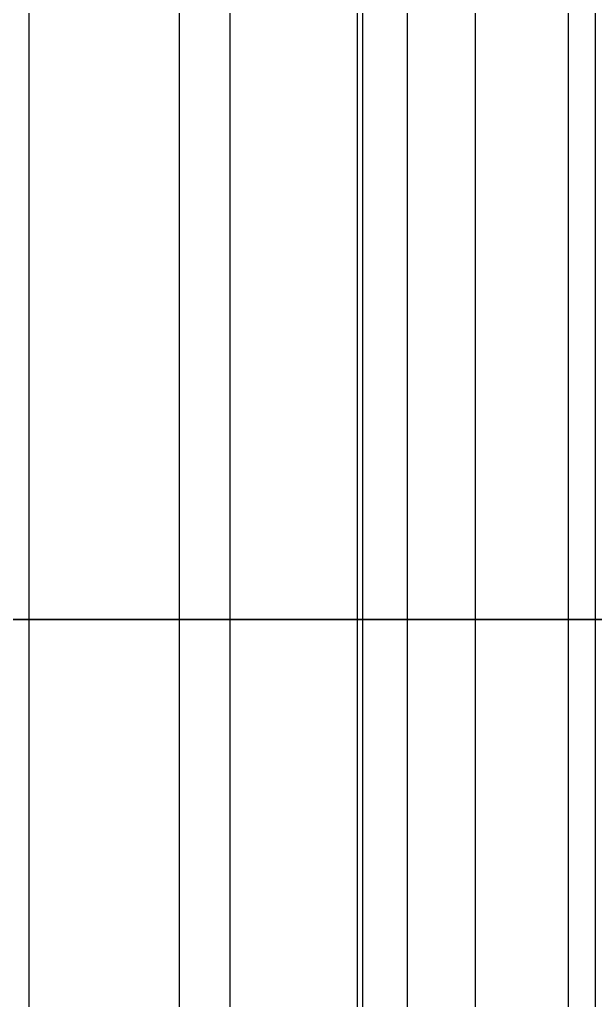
# Model space of a CAD drawing. Extents: x -60 to 60, y 140 to 264.
# Drawn here: x 55.649 to 56.145, y 197.172 to 198.017 of the extents above; entities that cross this region are included whole.
import ezdxf

# ---------------------------------------------------------------- set-up
doc = ezdxf.new("R2010")
doc.units = 0
doc.layers.add('Cut051011', color=7, linetype='CONTINUOUS')

msp = doc.modelspace()

# ---------------------------------------------------------------- linework, layer by layer
at = {"layer": 'Cut051011'}
for p, q in [((55.657, 197.5, 589.68), (55.657, 200.5, 589.68)), ((55.657, 197.5, 589.68), (55.657, 200.5, 589.68)), ((55.657, 197.5, 610.32), (55.657, 200.5, 610.32)), ((55.657, 197.5, 610.32), (55.657, 200.5, 610.32)), ((55.7865, 197.5, 588.746), (55.7865, 200.5, 588.746)), ((55.7865, 197.5, 588.746), (55.7865, 200.5, 588.746)), ((55.7865, 197.5, 611.254), (55.7865, 200.5, 611.254)), ((55.7865, 197.5, 611.254), (55.7865, 200.5, 611.254)), ((55.8303, 197.5, 590.662), (55.8303, 200.5, 590.662)), ((55.8303, 197.5, 590.662), (55.8303, 200.5, 590.662)), ((55.8303, 197.5, 609.338), (55.8303, 200.5, 609.338)), ((55.8303, 197.5, 609.338), (55.8303, 200.5, 609.338)), ((55.94, 197.5, 589.536), (55.94, 200.5, 589.536)), ((55.94, 197.5, 589.536), (55.94, 200.5, 589.536)), ((55.94, 197.5, 610.464), (55.94, 200.5, 610.464)), ((55.94, 197.5, 610.464), (55.94, 200.5, 610.464)), ((55.9447, 197.5, 588.867), (55.9447, 200.5, 588.867)), ((55.9447, 197.5, 588.867), (55.9447, 200.5, 588.867)), ((55.9447, 197.5, 611.133), (55.9447, 200.5, 611.133)), ((55.9447, 197.5, 611.133), (55.9447, 200.5, 611.133)), ((55.9833, 197.5, 591.628), (55.9833, 200.5, 591.628)), ((55.9833, 197.5, 591.628), (55.9833, 200.5, 591.628)), ((55.9833, 197.5, 608.372), (55.9833, 200.5, 608.372)), ((55.9833, 197.5, 608.372), (55.9833, 200.5, 608.372)), ((56.0417, 197.5, 589.365), (56.0417, 200.5, 589.365)), ((56.0417, 197.5, 589.365), (56.0417, 200.5, 589.365)), ((56.0417, 197.5, 610.635), (56.0417, 200.5, 610.635)), ((56.0417, 197.5, 610.635), (56.0417, 200.5, 610.635)), ((56.1221, 197.5, 592.616), (56.1221, 200.5, 592.616)), ((56.1221, 197.5, 592.616), (56.1221, 200.5, 592.616)), ((56.1221, 197.5, 607.384), (56.1221, 200.5, 607.384)), ((56.1221, 197.5, 607.384), (56.1221, 200.5, 607.384)), ((56.1452, 197.5, 590.7), (56.1452, 200.5, 590.7)), ((56.1452, 197.5, 590.7), (56.1452, 200.5, 590.7)), ((56.1452, 197.5, 609.3), (56.1452, 200.5, 609.3)), ((56.1452, 197.5, 609.3), (56.1452, 200.5, 609.3)), ((55.657, 194.5, 589.68), (55.657, 197.5, 589.68)), ((55.657, 194.5, 589.68), (55.657, 197.5, 589.68)), ((55.657, 194.5, 610.32), (55.657, 197.5, 610.32)), ((55.657, 194.5, 610.32), (55.657, 197.5, 610.32)), ((55.7865, 194.5, 588.746), (55.7865, 197.5, 588.746)), ((55.7865, 194.5, 588.746), (55.7865, 197.5, 588.746)), ((55.7865, 194.5, 611.254), (55.7865, 197.5, 611.254)), ((55.7865, 194.5, 611.254), (55.7865, 197.5, 611.254)), ((55.8303, 194.5, 590.662), (55.8303, 197.5, 590.662)), ((55.8303, 194.5, 590.662), (55.8303, 197.5, 590.662)), ((55.8303, 194.5, 609.338), (55.8303, 197.5, 609.338)), ((55.8303, 194.5, 609.338), (55.8303, 197.5, 609.338)), ((55.94, 194.5, 589.536), (55.94, 197.5, 589.536)), ((55.94, 194.5, 589.536), (55.94, 197.5, 589.536)), ((55.94, 194.5, 610.464), (55.94, 197.5, 610.464)), ((55.94, 194.5, 610.464), (55.94, 197.5, 610.464)), ((55.9447, 194.5, 588.867), (55.9447, 197.5, 588.867)), ((55.9447, 194.5, 588.867), (55.9447, 197.5, 588.867)), ((55.9447, 194.5, 611.133), (55.9447, 197.5, 611.133)), ((55.9447, 194.5, 611.133), (55.9447, 197.5, 611.133)), ((55.9833, 194.5, 591.628), (55.9833, 197.5, 591.628)), ((55.9833, 194.5, 591.628), (55.9833, 197.5, 591.628)), ((55.9833, 194.5, 608.372), (55.9833, 197.5, 608.372)), ((55.9833, 194.5, 608.372), (55.9833, 197.5, 608.372)), ((56.0417, 194.5, 589.365), (56.0417, 197.5, 589.365)), ((56.0417, 194.5, 589.365), (56.0417, 197.5, 589.365)), ((56.0417, 194.5, 610.635), (56.0417, 197.5, 610.635)), ((56.0417, 194.5, 610.635), (56.0417, 197.5, 610.635)), ((56.1221, 194.5, 592.616), (56.1221, 197.5, 592.616)), ((56.1221, 194.5, 592.616), (56.1221, 197.5, 592.616)), ((56.1221, 194.5, 607.384), (56.1221, 197.5, 607.384)), ((56.1221, 194.5, 607.384), (56.1221, 197.5, 607.384)), ((56.1452, 194.5, 590.7), (56.1452, 197.5, 590.7)), ((56.1452, 194.5, 590.7), (56.1452, 197.5, 590.7)), ((56.1452, 194.5, 609.3), (56.1452, 197.5, 609.3)), ((56.1452, 194.5, 609.3), (56.1452, 197.5, 609.3))]:
    msp.add_line(p, q, dxfattribs=at)
for centre in [(0, 203.5), (0, 203.5), (0, 200.5), (0, 200.5)]:
    msp.add_circle(centre, 60, dxfattribs=at)
for points, degree, knots in [([(55.8303, 197.5, 590.662), (55.7507, 197.5, 590.64), (55.6631, 197.5, 590.594), (55.5887, 197.5, 590.519), (55.5143, 197.5, 590.445), (55.4562, 197.5, 590.339), (55.4366, 197.5, 590.225), (55.4159, 197.5, 590.111), (55.4344, 197.5, 589.992), (55.479, 197.5, 589.897), (55.5231, 197.5, 589.801), (55.5899, 197.5, 589.728), (55.657, 197.5, 589.68)], 3, [0, 0, 0, 0, 0.558599, 0.558599, 0.558599, 1.1172, 1.1172, 1.1172, 1.6758, 1.6758, 1.6758, 2.2344, 2.2344, 2.2344, 2.2344]), ([(55.657, 197.5, 610.32), (55.5899, 197.5, 610.272), (55.5231, 197.5, 610.199), (55.479, 197.5, 610.103), (55.4344, 197.5, 610.008), (55.4159, 197.5, 609.889), (55.4366, 197.5, 609.775), (55.4562, 197.5, 609.661), (55.5143, 197.5, 609.555), (55.5887, 197.5, 609.481), (55.6631, 197.5, 609.406), (55.7507, 197.5, 609.36), (55.8303, 197.5, 609.338)], 3, [0, 0, 0, 0, 0.558599, 0.558599, 0.558599, 1.1172, 1.1172, 1.1172, 1.6758, 1.6758, 1.6758, 2.2344, 2.2344, 2.2344, 2.2344]), ([(55.8303, 197.5, 590.662), (55.7507, 197.5, 590.64), (55.6631, 197.5, 590.594), (55.5887, 197.5, 590.519), (55.5143, 197.5, 590.445), (55.4562, 197.5, 590.339), (55.4366, 197.5, 590.225), (55.4159, 197.5, 590.111), (55.4344, 197.5, 589.992), (55.479, 197.5, 589.897), (55.5231, 197.5, 589.801), (55.5899, 197.5, 589.728), (55.657, 197.5, 589.68)], 3, [0, 0, 0, 0, 0.558599, 0.558599, 0.558599, 1.1172, 1.1172, 1.1172, 1.6758, 1.6758, 1.6758, 2.2344, 2.2344, 2.2344, 2.2344]), ([(55.657, 197.5, 610.32), (55.5899, 197.5, 610.272), (55.5231, 197.5, 610.199), (55.479, 197.5, 610.103), (55.4344, 197.5, 610.008), (55.4159, 197.5, 609.889), (55.4366, 197.5, 609.775), (55.4562, 197.5, 609.661), (55.5143, 197.5, 609.555), (55.5887, 197.5, 609.481), (55.6631, 197.5, 609.406), (55.7507, 197.5, 609.36), (55.8303, 197.5, 609.338)], 3, [0, 0, 0, 0, 0.558599, 0.558599, 0.558599, 1.1172, 1.1172, 1.1172, 1.6758, 1.6758, 1.6758, 2.2344, 2.2344, 2.2344, 2.2344]), ([(55.8303, 197.5, 590.662), (55.7507, 197.5, 590.64), (55.6631, 197.5, 590.594), (55.5887, 197.5, 590.519), (55.5143, 197.5, 590.445), (55.4562, 197.5, 590.339), (55.4366, 197.5, 590.225), (55.4159, 197.5, 590.111), (55.4344, 197.5, 589.992), (55.479, 197.5, 589.897), (55.5231, 197.5, 589.801), (55.5899, 197.5, 589.728), (55.657, 197.5, 589.68)], 3, [0, 0, 0, 0, 0.558599, 0.558599, 0.558599, 1.1172, 1.1172, 1.1172, 1.6758, 1.6758, 1.6758, 2.2344, 2.2344, 2.2344, 2.2344]), ([(55.657, 197.5, 610.32), (55.5899, 197.5, 610.272), (55.5231, 197.5, 610.199), (55.479, 197.5, 610.103), (55.4344, 197.5, 610.008), (55.4159, 197.5, 609.889), (55.4366, 197.5, 609.775), (55.4562, 197.5, 609.661), (55.5143, 197.5, 609.555), (55.5887, 197.5, 609.481), (55.6631, 197.5, 609.406), (55.7507, 197.5, 609.36), (55.8303, 197.5, 609.338)], 3, [0, 0, 0, 0, 0.558599, 0.558599, 0.558599, 1.1172, 1.1172, 1.1172, 1.6758, 1.6758, 1.6758, 2.2344, 2.2344, 2.2344, 2.2344]), ([(55.8303, 197.5, 590.662), (55.7507, 197.5, 590.64), (55.6631, 197.5, 590.594), (55.5887, 197.5, 590.519), (55.5143, 197.5, 590.445), (55.4562, 197.5, 590.339), (55.4366, 197.5, 590.225), (55.4159, 197.5, 590.111), (55.4344, 197.5, 589.992), (55.479, 197.5, 589.897), (55.5231, 197.5, 589.801), (55.5899, 197.5, 589.728), (55.657, 197.5, 589.68)], 3, [0, 0, 0, 0, 0.558599, 0.558599, 0.558599, 1.1172, 1.1172, 1.1172, 1.6758, 1.6758, 1.6758, 2.2344, 2.2344, 2.2344, 2.2344]), ([(55.657, 197.5, 610.32), (55.5899, 197.5, 610.272), (55.5231, 197.5, 610.199), (55.479, 197.5, 610.103), (55.4344, 197.5, 610.008), (55.4159, 197.5, 609.889), (55.4366, 197.5, 609.775), (55.4562, 197.5, 609.661), (55.5143, 197.5, 609.555), (55.5887, 197.5, 609.481), (55.6631, 197.5, 609.406), (55.7507, 197.5, 609.36), (55.8303, 197.5, 609.338)], 3, [0, 0, 0, 0, 0.558599, 0.558599, 0.558599, 1.1172, 1.1172, 1.1172, 1.6758, 1.6758, 1.6758, 2.2344, 2.2344, 2.2344, 2.2344]), ([(56.1221, 197.5, 592.616), (56.0434, 197.5, 592.591), (55.9575, 197.5, 592.543), (55.8857, 197.5, 592.465), (55.8139, 197.5, 592.388), (55.7596, 197.5, 592.281), (55.744, 197.5, 592.166), (55.7273, 197.5, 592.051), (55.7499, 197.5, 591.933), (55.7978, 197.5, 591.839), (55.8453, 197.5, 591.744), (55.9146, 197.5, 591.674), (55.9833, 197.5, 591.628)], 3, [0, 0, 0, 0, 0.558599, 0.558599, 0.558599, 1.1172, 1.1172, 1.1172, 1.6758, 1.6758, 1.6758, 2.2344, 2.2344, 2.2344, 2.2344]), ([(55.9833, 197.5, 608.372), (55.9146, 197.5, 608.326), (55.8453, 197.5, 608.256), (55.7978, 197.5, 608.161), (55.7499, 197.5, 608.067), (55.7273, 197.5, 607.949), (55.744, 197.5, 607.834), (55.7596, 197.5, 607.719), (55.8139, 197.5, 607.612), (55.8857, 197.5, 607.535), (55.9575, 197.5, 607.457), (56.0434, 197.5, 607.409), (56.1221, 197.5, 607.384)], 3, [0, 0, 0, 0, 0.558599, 0.558599, 0.558599, 1.1172, 1.1172, 1.1172, 1.6758, 1.6758, 1.6758, 2.2344, 2.2344, 2.2344, 2.2344]), ([(56.1221, 197.5, 592.616), (56.0434, 197.5, 592.591), (55.9575, 197.5, 592.543), (55.8857, 197.5, 592.465), (55.8139, 197.5, 592.388), (55.7596, 197.5, 592.281), (55.744, 197.5, 592.166), (55.7273, 197.5, 592.051), (55.7499, 197.5, 591.933), (55.7978, 197.5, 591.839), (55.8453, 197.5, 591.744), (55.9146, 197.5, 591.674), (55.9833, 197.5, 591.628)], 3, [0, 0, 0, 0, 0.558599, 0.558599, 0.558599, 1.1172, 1.1172, 1.1172, 1.6758, 1.6758, 1.6758, 2.2344, 2.2344, 2.2344, 2.2344]), ([(55.9833, 197.5, 608.372), (55.9146, 197.5, 608.326), (55.8453, 197.5, 608.256), (55.7978, 197.5, 608.161), (55.7499, 197.5, 608.067), (55.7273, 197.5, 607.949), (55.744, 197.5, 607.834), (55.7596, 197.5, 607.719), (55.8139, 197.5, 607.612), (55.8857, 197.5, 607.535), (55.9575, 197.5, 607.457), (56.0434, 197.5, 607.409), (56.1221, 197.5, 607.384)], 3, [0, 0, 0, 0, 0.558599, 0.558599, 0.558599, 1.1172, 1.1172, 1.1172, 1.6758, 1.6758, 1.6758, 2.2344, 2.2344, 2.2344, 2.2344]), ([(56.1221, 197.5, 592.616), (56.0434, 197.5, 592.591), (55.9575, 197.5, 592.543), (55.8857, 197.5, 592.465), (55.8139, 197.5, 592.388), (55.7596, 197.5, 592.281), (55.744, 197.5, 592.166), (55.7273, 197.5, 592.051), (55.7499, 197.5, 591.933), (55.7978, 197.5, 591.839), (55.8453, 197.5, 591.744), (55.9146, 197.5, 591.674), (55.9833, 197.5, 591.628)], 3, [0, 0, 0, 0, 0.558599, 0.558599, 0.558599, 1.1172, 1.1172, 1.1172, 1.6758, 1.6758, 1.6758, 2.2344, 2.2344, 2.2344, 2.2344]), ([(55.9833, 197.5, 608.372), (55.9146, 197.5, 608.326), (55.8453, 197.5, 608.256), (55.7978, 197.5, 608.161), (55.7499, 197.5, 608.067), (55.7273, 197.5, 607.949), (55.744, 197.5, 607.834), (55.7596, 197.5, 607.719), (55.8139, 197.5, 607.612), (55.8857, 197.5, 607.535), (55.9575, 197.5, 607.457), (56.0434, 197.5, 607.409), (56.1221, 197.5, 607.384)], 3, [0, 0, 0, 0, 0.558599, 0.558599, 0.558599, 1.1172, 1.1172, 1.1172, 1.6758, 1.6758, 1.6758, 2.2344, 2.2344, 2.2344, 2.2344]), ([(56.1221, 197.5, 592.616), (56.0434, 197.5, 592.591), (55.9575, 197.5, 592.543), (55.8857, 197.5, 592.465), (55.8139, 197.5, 592.388), (55.7596, 197.5, 592.281), (55.744, 197.5, 592.166), (55.7273, 197.5, 592.051), (55.7499, 197.5, 591.933), (55.7978, 197.5, 591.839), (55.8453, 197.5, 591.744), (55.9146, 197.5, 591.674), (55.9833, 197.5, 591.628)], 3, [0, 0, 0, 0, 0.558599, 0.558599, 0.558599, 1.1172, 1.1172, 1.1172, 1.6758, 1.6758, 1.6758, 2.2344, 2.2344, 2.2344, 2.2344]), ([(55.9833, 197.5, 608.372), (55.9146, 197.5, 608.326), (55.8453, 197.5, 608.256), (55.7978, 197.5, 608.161), (55.7499, 197.5, 608.067), (55.7273, 197.5, 607.949), (55.744, 197.5, 607.834), (55.7596, 197.5, 607.719), (55.8139, 197.5, 607.612), (55.8857, 197.5, 607.535), (55.9575, 197.5, 607.457), (56.0434, 197.5, 607.409), (56.1221, 197.5, 607.384)], 3, [0, 0, 0, 0, 0.558599, 0.558599, 0.558599, 1.1172, 1.1172, 1.1172, 1.6758, 1.6758, 1.6758, 2.2344, 2.2344, 2.2344, 2.2344]), ([(55.9447, 197.5, 588.867), (55.9349, 197.5, 588.814), (55.8884, 197.5, 588.776), (55.8394, 197.5, 588.742), (55.7865, 197.5, 588.746)], 2, [0, 0, 0, 0.724386, 0.724386, 1.44877, 1.44877, 1.44877]), ([(55.7865, 197.5, 611.254), (55.8394, 197.5, 611.258), (55.8884, 197.5, 611.224), (55.9349, 197.5, 611.186), (55.9447, 197.5, 611.133)], 2, [0, 0, 0, 0.724386, 0.724386, 1.44877, 1.44877, 1.44877]), ([(55.9447, 197.5, 588.867), (55.9349, 197.5, 588.814), (55.8884, 197.5, 588.776), (55.8394, 197.5, 588.742), (55.7865, 197.5, 588.746)], 2, [0, 0, 0, 0.724386, 0.724386, 1.44877, 1.44877, 1.44877]), ([(55.7865, 197.5, 611.254), (55.8394, 197.5, 611.258), (55.8884, 197.5, 611.224), (55.9349, 197.5, 611.186), (55.9447, 197.5, 611.133)], 2, [0, 0, 0, 0.724386, 0.724386, 1.44877, 1.44877, 1.44877]), ([(55.9447, 197.5, 588.867), (55.9349, 197.5, 588.814), (55.8884, 197.5, 588.776), (55.8394, 197.5, 588.742), (55.7865, 197.5, 588.746)], 2, [0, 0, 0, 0.724386, 0.724386, 1.44877, 1.44877, 1.44877]), ([(55.7865, 197.5, 611.254), (55.8394, 197.5, 611.258), (55.8884, 197.5, 611.224), (55.9349, 197.5, 611.186), (55.9447, 197.5, 611.133)], 2, [0, 0, 0, 0.724386, 0.724386, 1.44877, 1.44877, 1.44877]), ([(55.9447, 197.5, 588.867), (55.9349, 197.5, 588.814), (55.8884, 197.5, 588.776), (55.8394, 197.5, 588.742), (55.7865, 197.5, 588.746)], 2, [0, 0, 0, 0.724386, 0.724386, 1.44877, 1.44877, 1.44877]), ([(55.7865, 197.5, 611.254), (55.8394, 197.5, 611.258), (55.8884, 197.5, 611.224), (55.9349, 197.5, 611.186), (55.9447, 197.5, 611.133)], 2, [0, 0, 0, 0.724386, 0.724386, 1.44877, 1.44877, 1.44877]), ([(55.94, 197.5, 589.536), (55.9908, 197.5, 589.521), (56.0232, 197.5, 589.47), (56.0521, 197.5, 589.418), (56.0417, 197.5, 589.365)], 2, [0, 0, 0, 0.724386, 0.724386, 1.44877, 1.44877, 1.44877]), ([(56.0417, 197.5, 610.635), (56.0521, 197.5, 610.582), (56.0232, 197.5, 610.53), (55.9908, 197.5, 610.479), (55.94, 197.5, 610.464)], 2, [0, 0, 0, 0.724386, 0.724386, 1.44877, 1.44877, 1.44877]), ([(55.94, 197.5, 589.536), (55.9908, 197.5, 589.521), (56.0232, 197.5, 589.47), (56.0521, 197.5, 589.418), (56.0417, 197.5, 589.365)], 2, [0, 0, 0, 0.724386, 0.724386, 1.44877, 1.44877, 1.44877]), ([(56.0417, 197.5, 610.635), (56.0521, 197.5, 610.582), (56.0232, 197.5, 610.53), (55.9908, 197.5, 610.479), (55.94, 197.5, 610.464)], 2, [0, 0, 0, 0.724386, 0.724386, 1.44877, 1.44877, 1.44877]), ([(55.94, 197.5, 589.536), (55.9908, 197.5, 589.521), (56.0232, 197.5, 589.47), (56.0521, 197.5, 589.418), (56.0417, 197.5, 589.365)], 2, [0, 0, 0, 0.724386, 0.724386, 1.44877, 1.44877, 1.44877]), ([(56.0417, 197.5, 610.635), (56.0521, 197.5, 610.582), (56.0232, 197.5, 610.53), (55.9908, 197.5, 610.479), (55.94, 197.5, 610.464)], 2, [0, 0, 0, 0.724386, 0.724386, 1.44877, 1.44877, 1.44877]), ([(55.94, 197.5, 589.536), (55.9908, 197.5, 589.521), (56.0232, 197.5, 589.47), (56.0521, 197.5, 589.418), (56.0417, 197.5, 589.365)], 2, [0, 0, 0, 0.724386, 0.724386, 1.44877, 1.44877, 1.44877]), ([(56.0417, 197.5, 610.635), (56.0521, 197.5, 610.582), (56.0232, 197.5, 610.53), (55.9908, 197.5, 610.479), (55.94, 197.5, 610.464)], 2, [0, 0, 0, 0.724386, 0.724386, 1.44877, 1.44877, 1.44877]), ([(56.3456, 197.5, 594.579), (56.2678, 197.5, 594.551), (56.1836, 197.5, 594.5), (56.1147, 197.5, 594.42), (56.0456, 197.5, 594.341), (55.995, 197.5, 594.231), (55.9834, 197.5, 594.116), (55.9707, 197.5, 594.001), (55.9975, 197.5, 593.883), (56.0486, 197.5, 593.791), (56.0994, 197.5, 593.698), (56.1711, 197.5, 593.631), (56.2414, 197.5, 593.587)], 3, [0, 0, 0, 0, 0.558599, 0.558599, 0.558599, 1.1172, 1.1172, 1.1172, 1.6758, 1.6758, 1.6758, 2.2344, 2.2344, 2.2344, 2.2344]), ([(56.2414, 197.5, 606.413), (56.1711, 197.5, 606.369), (56.0994, 197.5, 606.302), (56.0486, 197.5, 606.209), (55.9975, 197.5, 606.117), (55.9707, 197.5, 605.999), (55.9834, 197.5, 605.884), (55.995, 197.5, 605.769), (56.0456, 197.5, 605.659), (56.1147, 197.5, 605.58), (56.1836, 197.5, 605.5), (56.2678, 197.5, 605.449), (56.3456, 197.5, 605.421)], 3, [0, 0, 0, 0, 0.558599, 0.558599, 0.558599, 1.1172, 1.1172, 1.1172, 1.6758, 1.6758, 1.6758, 2.2344, 2.2344, 2.2344, 2.2344]), ([(56.3456, 197.5, 594.579), (56.2678, 197.5, 594.551), (56.1836, 197.5, 594.5), (56.1147, 197.5, 594.42), (56.0456, 197.5, 594.341), (55.995, 197.5, 594.231), (55.9834, 197.5, 594.116), (55.9707, 197.5, 594.001), (55.9975, 197.5, 593.883), (56.0486, 197.5, 593.791), (56.0994, 197.5, 593.698), (56.1711, 197.5, 593.631), (56.2414, 197.5, 593.587)], 3, [0, 0, 0, 0, 0.558599, 0.558599, 0.558599, 1.1172, 1.1172, 1.1172, 1.6758, 1.6758, 1.6758, 2.2344, 2.2344, 2.2344, 2.2344]), ([(56.2414, 197.5, 606.413), (56.1711, 197.5, 606.369), (56.0994, 197.5, 606.302), (56.0486, 197.5, 606.209), (55.9975, 197.5, 606.117), (55.9707, 197.5, 605.999), (55.9834, 197.5, 605.884), (55.995, 197.5, 605.769), (56.0456, 197.5, 605.659), (56.1147, 197.5, 605.58), (56.1836, 197.5, 605.5), (56.2678, 197.5, 605.449), (56.3456, 197.5, 605.421)], 3, [0, 0, 0, 0, 0.558599, 0.558599, 0.558599, 1.1172, 1.1172, 1.1172, 1.6758, 1.6758, 1.6758, 2.2344, 2.2344, 2.2344, 2.2344]), ([(56.3456, 197.5, 594.579), (56.2678, 197.5, 594.551), (56.1836, 197.5, 594.5), (56.1147, 197.5, 594.42), (56.0456, 197.5, 594.341), (55.995, 197.5, 594.231), (55.9834, 197.5, 594.116), (55.9707, 197.5, 594.001), (55.9975, 197.5, 593.883), (56.0486, 197.5, 593.791), (56.0994, 197.5, 593.698), (56.1711, 197.5, 593.631), (56.2414, 197.5, 593.587)], 3, [0, 0, 0, 0, 0.558599, 0.558599, 0.558599, 1.1172, 1.1172, 1.1172, 1.6758, 1.6758, 1.6758, 2.2344, 2.2344, 2.2344, 2.2344]), ([(56.2414, 197.5, 606.413), (56.1711, 197.5, 606.369), (56.0994, 197.5, 606.302), (56.0486, 197.5, 606.209), (55.9975, 197.5, 606.117), (55.9707, 197.5, 605.999), (55.9834, 197.5, 605.884), (55.995, 197.5, 605.769), (56.0456, 197.5, 605.659), (56.1147, 197.5, 605.58), (56.1836, 197.5, 605.5), (56.2678, 197.5, 605.449), (56.3456, 197.5, 605.421)], 3, [0, 0, 0, 0, 0.558599, 0.558599, 0.558599, 1.1172, 1.1172, 1.1172, 1.6758, 1.6758, 1.6758, 2.2344, 2.2344, 2.2344, 2.2344]), ([(56.3456, 197.5, 594.579), (56.2678, 197.5, 594.551), (56.1836, 197.5, 594.5), (56.1147, 197.5, 594.42), (56.0456, 197.5, 594.341), (55.995, 197.5, 594.231), (55.9834, 197.5, 594.116), (55.9707, 197.5, 594.001), (55.9975, 197.5, 593.883), (56.0486, 197.5, 593.791), (56.0994, 197.5, 593.698), (56.1711, 197.5, 593.631), (56.2414, 197.5, 593.587)], 3, [0, 0, 0, 0, 0.558599, 0.558599, 0.558599, 1.1172, 1.1172, 1.1172, 1.6758, 1.6758, 1.6758, 2.2344, 2.2344, 2.2344, 2.2344]), ([(56.2414, 197.5, 606.413), (56.1711, 197.5, 606.369), (56.0994, 197.5, 606.302), (56.0486, 197.5, 606.209), (55.9975, 197.5, 606.117), (55.9707, 197.5, 605.999), (55.9834, 197.5, 605.884), (55.995, 197.5, 605.769), (56.0456, 197.5, 605.659), (56.1147, 197.5, 605.58), (56.1836, 197.5, 605.5), (56.2678, 197.5, 605.449), (56.3456, 197.5, 605.421)], 3, [0, 0, 0, 0, 0.558599, 0.558599, 0.558599, 1.1172, 1.1172, 1.1172, 1.6758, 1.6758, 1.6758, 2.2344, 2.2344, 2.2344, 2.2344]), ([(56.2992, 197.5, 590.826), (56.2912, 197.5, 590.773), (56.246, 197.5, 590.734), (56.1983, 197.5, 590.697), (56.1452, 197.5, 590.7)], 2, [0, 0, 0, 0.724386, 0.724386, 1.44877, 1.44877, 1.44877]), ([(56.1452, 197.5, 609.3), (56.1983, 197.5, 609.303), (56.246, 197.5, 609.266), (56.2912, 197.5, 609.227), (56.2992, 197.5, 609.174)], 2, [0, 0, 0, 0.724386, 0.724386, 1.44877, 1.44877, 1.44877]), ([(56.2992, 197.5, 590.826), (56.2912, 197.5, 590.773), (56.246, 197.5, 590.734), (56.1983, 197.5, 590.697), (56.1452, 197.5, 590.7)], 2, [0, 0, 0, 0.724386, 0.724386, 1.44877, 1.44877, 1.44877]), ([(56.1452, 197.5, 609.3), (56.1983, 197.5, 609.303), (56.246, 197.5, 609.266), (56.2912, 197.5, 609.227), (56.2992, 197.5, 609.174)], 2, [0, 0, 0, 0.724386, 0.724386, 1.44877, 1.44877, 1.44877]), ([(56.2992, 197.5, 590.826), (56.2912, 197.5, 590.773), (56.246, 197.5, 590.734), (56.1983, 197.5, 590.697), (56.1452, 197.5, 590.7)], 2, [0, 0, 0, 0.724386, 0.724386, 1.44877, 1.44877, 1.44877]), ([(56.1452, 197.5, 609.3), (56.1983, 197.5, 609.303), (56.246, 197.5, 609.266), (56.2912, 197.5, 609.227), (56.2992, 197.5, 609.174)], 2, [0, 0, 0, 0.724386, 0.724386, 1.44877, 1.44877, 1.44877]), ([(56.2992, 197.5, 590.826), (56.2912, 197.5, 590.773), (56.246, 197.5, 590.734), (56.1983, 197.5, 590.697), (56.1452, 197.5, 590.7)], 2, [0, 0, 0, 0.724386, 0.724386, 1.44877, 1.44877, 1.44877]), ([(56.1452, 197.5, 609.3), (56.1983, 197.5, 609.303), (56.246, 197.5, 609.266), (56.2912, 197.5, 609.227), (56.2992, 197.5, 609.174)], 2, [0, 0, 0, 0.724386, 0.724386, 1.44877, 1.44877, 1.44877])]:
    msp.add_open_spline(points, degree=degree, knots=knots, dxfattribs=at)
for points, degree in [([(55.7865, 197.5, 588.746), (55.6263, 197.5, 588.758), (55.4704, 197.5, 588.719)], 2), ([(55.4704, 197.5, 611.281), (55.6263, 197.5, 611.242), (55.7865, 197.5, 611.254)], 2), ([(55.7865, 197.5, 588.746), (55.6263, 197.5, 588.758), (55.4704, 197.5, 588.719)], 2), ([(55.4704, 197.5, 611.281), (55.6263, 197.5, 611.242), (55.7865, 197.5, 611.254)], 2), ([(55.7865, 197.5, 588.746), (55.6263, 197.5, 588.758), (55.4704, 197.5, 588.719)], 2), ([(55.4704, 197.5, 611.281), (55.6263, 197.5, 611.242), (55.7865, 197.5, 611.254)], 2), ([(55.7865, 197.5, 588.746), (55.6263, 197.5, 588.758), (55.4704, 197.5, 588.719)], 2), ([(55.4704, 197.5, 611.281), (55.6263, 197.5, 611.242), (55.7865, 197.5, 611.254)], 2), ([(55.657, 197.5, 589.68), (55.7871, 197.5, 589.585), (55.94, 197.5, 589.536)], 2), ([(55.94, 197.5, 610.464), (55.7871, 197.5, 610.415), (55.657, 197.5, 610.32)], 2), ([(55.657, 197.5, 589.68), (55.7871, 197.5, 589.585), (55.94, 197.5, 589.536)], 2), ([(55.94, 197.5, 610.464), (55.7871, 197.5, 610.415), (55.657, 197.5, 610.32)], 2), ([(55.657, 197.5, 589.68), (55.7871, 197.5, 589.585), (55.94, 197.5, 589.536)], 2), ([(55.94, 197.5, 610.464), (55.7871, 197.5, 610.415), (55.657, 197.5, 610.32)], 2), ([(55.657, 197.5, 589.68), (55.7871, 197.5, 589.585), (55.94, 197.5, 589.536)], 2), ([(55.94, 197.5, 610.464), (55.7871, 197.5, 610.415), (55.657, 197.5, 610.32)], 2), ([(56.1452, 197.5, 590.7), (55.9847, 197.5, 590.706), (55.8303, 197.5, 590.662)], 2), ([(55.8303, 197.5, 609.338), (55.9847, 197.5, 609.294), (56.1452, 197.5, 609.3)], 2), ([(56.1452, 197.5, 590.7), (55.9847, 197.5, 590.706), (55.8303, 197.5, 590.662)], 2), ([(55.8303, 197.5, 609.338), (55.9847, 197.5, 609.294), (56.1452, 197.5, 609.3)], 2), ([(56.1452, 197.5, 590.7), (55.9847, 197.5, 590.706), (55.8303, 197.5, 590.662)], 2), ([(55.8303, 197.5, 609.338), (55.9847, 197.5, 609.294), (56.1452, 197.5, 609.3)], 2), ([(56.1452, 197.5, 590.7), (55.9847, 197.5, 590.706), (55.8303, 197.5, 590.662)], 2), ([(55.8303, 197.5, 609.338), (55.9847, 197.5, 609.294), (56.1452, 197.5, 609.3)], 2), ([(56.0417, 197.5, 589.365), (55.9447, 197.5, 588.867)], 1), ([(55.9447, 197.5, 611.133), (56.0417, 197.5, 610.635)], 1), ([(56.0417, 197.5, 589.365), (55.9447, 197.5, 588.867)], 1), ([(55.9447, 197.5, 611.133), (56.0417, 197.5, 610.635)], 1), ([(56.0417, 197.5, 589.365), (55.9447, 197.5, 588.867)], 1), ([(55.9447, 197.5, 611.133), (56.0417, 197.5, 610.635)], 1), ([(56.0417, 197.5, 589.365), (55.9447, 197.5, 588.867)], 1), ([(55.9447, 197.5, 611.133), (56.0417, 197.5, 610.635)], 1), ([(55.9833, 197.5, 591.628), (56.1166, 197.5, 591.539), (56.2711, 197.5, 591.495)], 2), ([(56.2711, 197.5, 608.505), (56.1166, 197.5, 608.461), (55.9833, 197.5, 608.372)], 2), ([(55.9833, 197.5, 591.628), (56.1166, 197.5, 591.539), (56.2711, 197.5, 591.495)], 2), ([(56.2711, 197.5, 608.505), (56.1166, 197.5, 608.461), (55.9833, 197.5, 608.372)], 2), ([(55.9833, 197.5, 591.628), (56.1166, 197.5, 591.539), (56.2711, 197.5, 591.495)], 2), ([(56.2711, 197.5, 608.505), (56.1166, 197.5, 608.461), (55.9833, 197.5, 608.372)], 2), ([(55.9833, 197.5, 591.628), (56.1166, 197.5, 591.539), (56.2711, 197.5, 591.495)], 2), ([(56.2711, 197.5, 608.505), (56.1166, 197.5, 608.461), (55.9833, 197.5, 608.372)], 2), ([(56.4356, 197.5, 592.665), (56.275, 197.5, 592.666), (56.1221, 197.5, 592.616)], 2), ([(56.1221, 197.5, 607.384), (56.275, 197.5, 607.334), (56.4356, 197.5, 607.335)], 2), ([(56.4356, 197.5, 592.665), (56.275, 197.5, 592.666), (56.1221, 197.5, 592.616)], 2), ([(56.1221, 197.5, 607.384), (56.275, 197.5, 607.334), (56.4356, 197.5, 607.335)], 2), ([(56.4356, 197.5, 592.665), (56.275, 197.5, 592.666), (56.1221, 197.5, 592.616)], 2), ([(56.1221, 197.5, 607.384), (56.275, 197.5, 607.334), (56.4356, 197.5, 607.335)], 2), ([(56.4356, 197.5, 592.665), (56.275, 197.5, 592.666), (56.1221, 197.5, 592.616)], 2), ([(56.1221, 197.5, 607.384), (56.275, 197.5, 607.334), (56.4356, 197.5, 607.335)], 2)]:
    msp.add_open_spline(points, degree=degree, dxfattribs=at)

doc.saveas('drawing.dxf')
